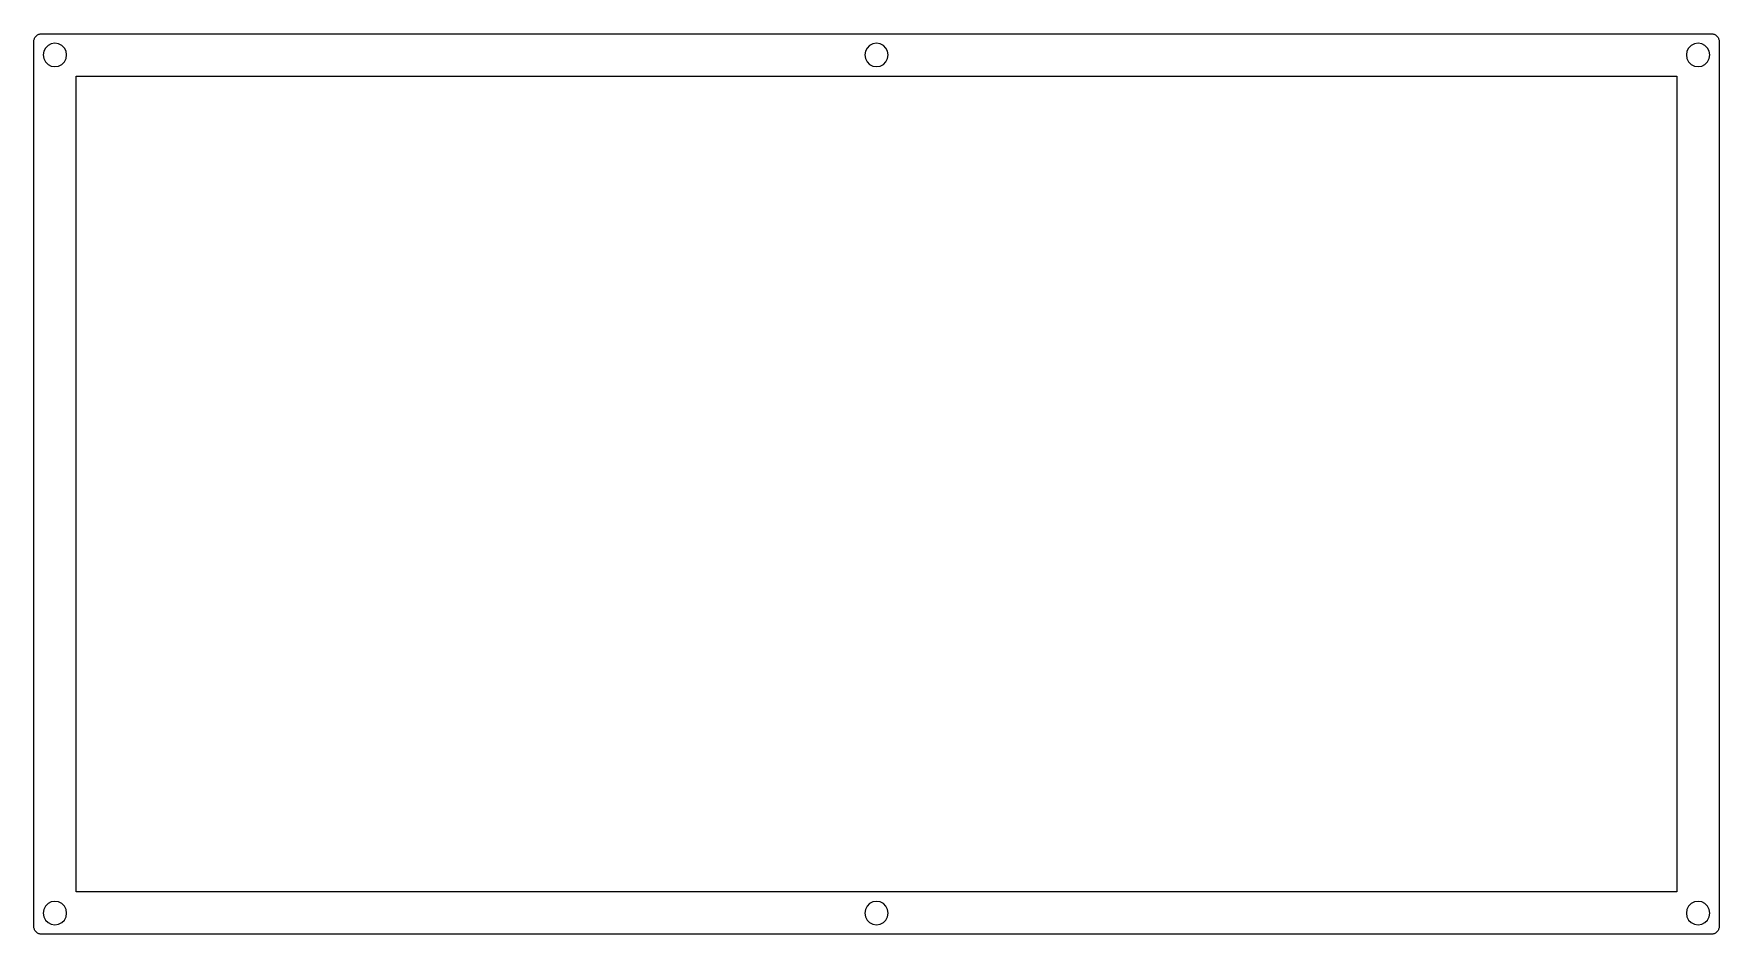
# Model space of a CAD drawing. Extents: x 0 to 205, y 0 to 110.
import ezdxf

# ---------------------------------------------------------------- set-up
doc = ezdxf.new("R2010")
doc.units = 0
doc.layers.get('0').update_dxf_attribs({"linetype": 'CONTINUOUS'})

msp = doc.modelspace()

# ---------------------------------------------------------------- linework, layer by layer
at = {"color": 0}
for p, q in [((0.095085, 108.619), (0.097841, 108.697)), ((0.095085, 1.21819), (0.095085, 108.619)), ((0.097841, 108.697), (0.107487, 108.775)), ((0.107487, 108.775), (0.122645, 108.853)), ((0.122645, 108.853), (0.143316, 108.928)), ((0.143316, 108.928), (0.170877, 109.001)), ((0.170877, 109.001), (0.20395, 109.072)), ((0.20395, 109.072), (0.242535, 109.142)), ((0.242535, 109.142), (0.285254, 109.207)), ((0.285254, 109.207), (0.334863, 109.269)), ((0.334863, 109.269), (0.38723, 109.327)), ((0.38723, 109.327), (0.445107, 109.379)), ((0.445107, 109.379), (0.507118, 109.428)), ((0.507118, 109.428), (0.571885, 109.472)), ((0.571885, 109.472), (0.642165, 109.51)), ((0.642165, 109.51), (0.712445, 109.543)), ((0.712445, 109.543), (0.785481, 109.571)), ((0.785481, 109.571), (0.861275, 109.591)), ((0.861275, 109.591), (0.938445, 109.606)), ((0.938445, 109.606), (1.01699, 109.616)), ((1.01699, 109.616), (1.09554, 109.619)), ((1.09554, 109.619), (203.747, 109.619)), ((2.67064, 108.468), (2.22966, 108.399)), ((3.11023, 108.399), (2.67064, 108.468)), ((102.42, 108.468), (101.98, 108.399)), ((102.861, 108.399), (102.42, 108.468)), ((202.172, 108.468), (201.731, 108.399)), ((202.612, 108.399), (202.172, 108.468)), ((203.747, 109.619), (203.824, 109.616)), ((203.824, 109.616), (203.903, 109.606)), ((203.903, 109.606), (203.98, 109.591)), ((203.98, 109.591), (204.056, 109.571)), ((204.056, 109.571), (204.129, 109.543)), ((204.129, 109.543), (204.199, 109.51)), ((204.199, 109.51), (204.268, 109.472)), ((204.268, 109.472), (204.334, 109.428)), ((204.334, 109.428), (204.396, 109.379)), ((204.396, 109.379), (204.454, 109.327)), ((204.454, 109.327), (204.506, 109.269)), ((204.506, 109.269), (204.556, 109.207)), ((204.556, 109.207), (204.599, 109.142)), ((204.599, 109.142), (204.637, 109.072)), ((204.637, 109.072), (204.669, 109.001)), ((204.669, 109.001), (204.698, 108.928)), ((204.698, 108.928), (204.719, 108.853)), ((204.719, 108.853), (204.734, 108.775)), ((204.734, 108.775), (204.742, 108.697)), ((204.742, 108.697), (204.746, 108.619)), ((204.746, 108.619), (204.746, 1.21681)), ((1.31465, 107.484), (1.24575, 107.043)), ((1.24575, 107.043), (1.31465, 106.604)), ((1.51722, 107.881), (1.31465, 107.484)), ((1.31465, 106.604), (1.51722, 106.207)), ((1.83279, 108.197), (1.51722, 107.881)), ((2.22966, 108.399), (1.83279, 108.197)), ((3.50711, 108.197), (3.11023, 108.399)), ((3.82266, 107.881), (3.50711, 108.197)), ((4.02527, 107.484), (3.82266, 107.881)), ((3.82266, 106.207), (4.02527, 106.604)), ((4.09554, 107.043), (4.02527, 107.484)), ((4.02527, 106.604), (4.09554, 107.043)), ((101.065, 107.484), (100.995, 107.043)), ((100.995, 107.043), (101.065, 106.604)), ((101.268, 107.881), (101.065, 107.484)), ((101.065, 106.604), (101.268, 106.207)), ((101.582, 108.197), (101.268, 107.881)), ((101.98, 108.399), (101.582, 108.197)), ((103.259, 108.197), (102.861, 108.399)), ((103.573, 107.881), (103.259, 108.197)), ((103.776, 107.484), (103.573, 107.881)), ((103.573, 106.207), (103.776, 106.604)), ((103.845, 107.043), (103.776, 107.484)), ((103.776, 106.604), (103.845, 107.043)), ((200.816, 107.484), (200.747, 107.043)), ((200.747, 107.043), (200.816, 106.604)), ((201.018, 107.881), (200.816, 107.484)), ((200.816, 106.604), (201.018, 106.207)), ((201.334, 108.197), (201.018, 107.881)), ((201.731, 108.399), (201.334, 108.197)), ((203.008, 108.197), (202.612, 108.399)), ((203.324, 107.881), (203.008, 108.197)), ((203.527, 107.484), (203.324, 107.881)), ((203.324, 106.207), (203.527, 106.604)), ((203.597, 107.043), (203.527, 107.484)), ((203.527, 106.604), (203.597, 107.043)), ((1.51722, 106.207), (1.83279, 105.891)), ((1.83279, 105.891), (2.22966, 105.689)), ((2.22966, 105.689), (2.67064, 105.618)), ((2.67064, 105.618), (3.11023, 105.689)), ((3.11023, 105.689), (3.50711, 105.891)), ((3.50711, 105.891), (3.82266, 106.207)), ((5.24482, 104.469), (199.596, 104.469)), ((5.24482, 5.36744), (5.24482, 104.469)), ((101.268, 106.207), (101.582, 105.891)), ((101.582, 105.891), (101.98, 105.689)), ((101.98, 105.689), (102.42, 105.618)), ((102.42, 105.618), (102.861, 105.689)), ((102.861, 105.689), (103.259, 105.891)), ((103.259, 105.891), (103.573, 106.207)), ((199.596, 104.469), (199.596, 5.36744)), ((201.018, 106.207), (201.334, 105.891)), ((201.334, 105.891), (201.731, 105.689)), ((201.731, 105.689), (202.172, 105.618)), ((202.172, 105.618), (202.612, 105.689)), ((202.612, 105.689), (203.008, 105.891)), ((203.008, 105.891), (203.324, 106.207)), ((2.22966, 4.14789), (1.83279, 3.94533)), ((2.67064, 4.21679), (2.22966, 4.14789)), ((3.11023, 4.14789), (2.67064, 4.21679)), ((3.50711, 3.94533), (3.11023, 4.14789)), ((199.596, 5.36744), (5.24482, 5.36744)), ((101.98, 4.14789), (101.582, 3.94533)), ((102.42, 4.21679), (101.98, 4.14789)), ((102.861, 4.14789), (102.42, 4.21679)), ((103.259, 3.94533), (102.861, 4.14789)), ((201.731, 4.14789), (201.334, 3.94533)), ((202.172, 4.21679), (201.731, 4.14789)), ((202.612, 4.14789), (202.172, 4.21679)), ((203.008, 3.94533), (202.612, 4.14789)), ((1.31465, 3.23288), (1.24575, 2.7919)), ((1.24575, 2.7919), (1.31465, 2.35231)), ((1.51722, 3.62977), (1.31465, 3.23288)), ((1.31465, 2.35231), (1.51722, 1.95544)), ((1.83279, 3.94533), (1.51722, 3.62977)), ((3.82266, 3.62977), (3.50711, 3.94533)), ((4.02527, 3.23288), (3.82266, 3.62977)), ((3.82266, 1.95544), (4.02527, 2.35231)), ((4.09554, 2.7919), (4.02527, 3.23288)), ((4.02527, 2.35231), (4.09554, 2.7919)), ((101.065, 3.23288), (100.995, 2.7919)), ((100.995, 2.7919), (101.065, 2.35231)), ((101.268, 3.62977), (101.065, 3.23288)), ((101.065, 2.35231), (101.268, 1.95544)), ((101.582, 3.94533), (101.268, 3.62977)), ((103.573, 3.62977), (103.259, 3.94533)), ((103.776, 3.23288), (103.573, 3.62977)), ((103.573, 1.95544), (103.776, 2.35231)), ((103.845, 2.7919), (103.776, 3.23288)), ((103.776, 2.35231), (103.845, 2.7919)), ((200.816, 3.23288), (200.747, 2.7919)), ((200.747, 2.7919), (200.816, 2.35231)), ((201.018, 3.62977), (200.816, 3.23288)), ((200.816, 2.35231), (201.018, 1.95544)), ((201.334, 3.94533), (201.018, 3.62977)), ((203.324, 3.62977), (203.008, 3.94533)), ((203.527, 3.23288), (203.324, 3.62977)), ((203.324, 1.95544), (203.527, 2.35231)), ((203.597, 2.7919), (203.527, 3.23288)), ((203.527, 2.35231), (203.597, 2.7919)), ((0.097841, 1.13964), (0.095085, 1.21819)), ((0.107487, 1.06109), (0.097841, 1.13964)), ((0.122645, 0.983918), (0.107487, 1.06109)), ((0.143316, 0.908128), (0.122645, 0.983918)), ((0.170877, 0.835092), (0.143316, 0.908128)), ((0.20395, 0.764812), (0.170877, 0.835092)), ((0.242535, 0.695911), (0.20395, 0.764812)), ((0.285254, 0.629765), (0.242535, 0.695911)), ((0.334863, 0.567754), (0.285254, 0.629765)), ((0.38723, 0.509873), (0.334863, 0.567754)), ((0.445107, 0.45751), (0.38723, 0.509873)), ((0.507118, 0.407899), (0.445107, 0.45751)), ((0.571885, 0.365181), (0.507118, 0.407899)), ((0.642165, 0.326595), (0.571885, 0.365181)), ((0.712445, 0.2949), (0.642165, 0.326595)), ((0.785481, 0.265961), (0.712445, 0.2949)), ((0.861275, 0.245291), (0.785481, 0.265961)), ((0.938445, 0.230132), (0.861275, 0.245291)), ((1.01699, 0.221864), (0.938445, 0.230132)), ((1.09554, 0.21773), (1.01699, 0.221864)), ((203.746, 0.21773), (1.09554, 0.21773)), ((1.51722, 1.95544), (1.83279, 1.63987)), ((1.83279, 1.63987), (2.22966, 1.43729)), ((2.22966, 1.43729), (2.67064, 1.36839)), ((2.67064, 1.36839), (3.11023, 1.43729)), ((3.11023, 1.43729), (3.50711, 1.63987)), ((3.50711, 1.63987), (3.82266, 1.95544)), ((101.268, 1.95544), (101.582, 1.63987)), ((101.582, 1.63987), (101.98, 1.43729)), ((101.98, 1.43729), (102.42, 1.36839)), ((102.42, 1.36839), (102.861, 1.43729)), ((102.861, 1.43729), (103.259, 1.63987)), ((103.259, 1.63987), (103.573, 1.95544)), ((201.018, 1.95544), (201.334, 1.63987)), ((201.334, 1.63987), (201.731, 1.43729)), ((201.731, 1.43729), (202.172, 1.36839)), ((202.172, 1.36839), (202.612, 1.43729)), ((202.612, 1.43729), (203.008, 1.63987)), ((203.008, 1.63987), (203.324, 1.95544)), ((203.824, 0.221864), (203.746, 0.21773)), ((203.903, 0.230132), (203.824, 0.221864)), ((203.98, 0.245291), (203.903, 0.230132)), ((204.056, 0.265961), (203.98, 0.245291)), ((204.129, 0.2949), (204.056, 0.265961)), ((204.199, 0.326595), (204.129, 0.2949)), ((204.268, 0.365181), (204.199, 0.326595)), ((204.334, 0.407899), (204.268, 0.365181)), ((204.396, 0.45751), (204.334, 0.407899)), ((204.454, 0.509873), (204.396, 0.45751)), ((204.506, 0.567754), (204.454, 0.509873)), ((204.556, 0.629765), (204.506, 0.567754)), ((204.599, 0.695911), (204.556, 0.629765)), ((204.637, 0.764812), (204.599, 0.695911)), ((204.669, 0.835092), (204.637, 0.764812)), ((204.698, 0.908128), (204.669, 0.835092)), ((204.719, 0.983918), (204.698, 0.908128)), ((204.734, 1.06109), (204.719, 0.983918)), ((204.742, 1.13964), (204.734, 1.06109)), ((204.746, 1.21681), (204.742, 1.13964))]:
    msp.add_line(p, q, dxfattribs=at)

doc.saveas('drawing.dxf')
